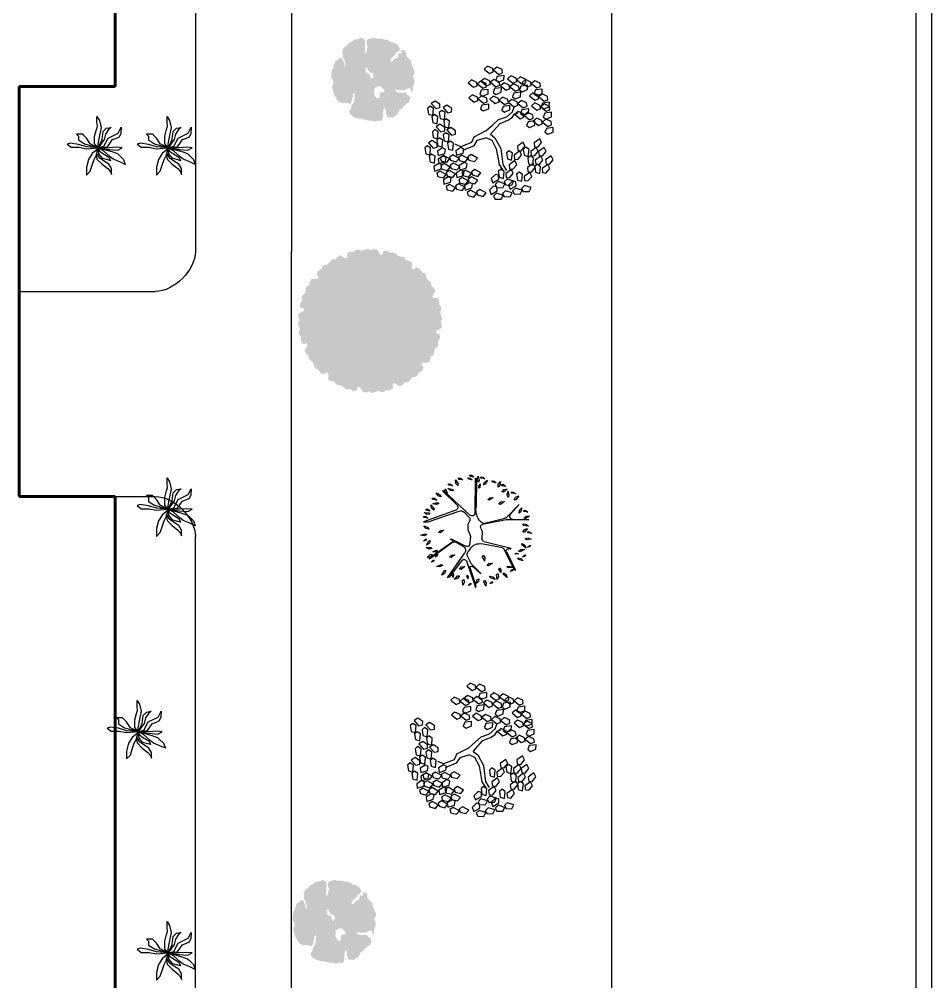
# Model space of a CAD drawing. Header units: millimetres. Extents: x -273369 to 399464, y -35443 to 194245.
# Drawn here: x -156769 to -145369, y 20097 to 32116 of the extents above; entities that cross this region are included whole.
import ezdxf

# ---------------------------------------------------------------- set-up
doc = ezdxf.new("R2010")
doc.units = ezdxf.units.MM
doc.linetypes.add('ACAD_ISO02W100', pattern=[15, 12, -3])
doc.layers.add('TREES', color=3, linetype='Continuous')

# ---------------------------------------------------------------- blocks, each defined once
blk = doc.blocks.new('R_TREE13')
at = {"layer": 'TREES', "color": 3}
for p, q in [((-577, 1185), (-609, 1159)), ((-575, 1160), (-577, 1185)), ((-331, 1155), (-407, 1192)), ((-407, 1192), (-341, 1098)), ((-390, 1229), (-343, 1279)), ((-377, 1278), (-390, 1229)), ((-345, 1304), (-377, 1278)), ((-343, 1279), (-345, 1304)), ((-197, 1314), (-209, 1201)), ((-209, 1201), (-182, 1170)), ((-164, 1237), (-197, 1314)), ((-182, 1170), (-164, 1237)), ((-18, 1279), (-61, 1330)), ((-61, 1330), (-45, 1241)), ((-45, 1241), (-16, 1223)), ((66, 1231), (-22, 1158)), ((-16, 1223), (-18, 1279)), ((36, 1153), (66, 1231)), ((171, 1185), (117, 1250)), ((117, 1250), (138, 1137)), ((174, 1116), (171, 1185)), ((282, 874), (269, 1263)), ((269, 1263), (269, 710)), ((359, 1276), (301, 1178)), ((301, 1178), (314, 1138)), ((314, 1138), (357, 1192)), ((357, 1192), (359, 1276)), ((497, 1186), (454, 1238)), ((454, 1238), (471, 1148)), ((499, 1130), (497, 1186)), ((-939, 940), (-948, 923)), ((-493, 719), (-939, 940)), ((-659, 1066), (-719, 1123)), ((-719, 1123), (-685, 1015)), ((-685, 1015), (-647, 998)), ((-647, 998), (-659, 1066)), ((-622, 1111), (-575, 1160)), ((-609, 1159), (-622, 1111)), ((-549, 1013), (-558, 945)), ((-558, 945), (-542, 926)), ((-531, 966), (-549, 1013)), ((-542, 926), (-531, 966)), ((-445, 1154), (-496, 1052)), ((-496, 1052), (-481, 1013)), ((-481, 1013), (-441, 1070)), ((-441, 1070), (-445, 1154)), ((-341, 1098), (-300, 1093)), ((-300, 1093), (-331, 1155)), ((-22, 1158), (-23, 1117)), ((-23, 1117), (36, 1153)), ((138, 1137), (174, 1116)), ((327, 719), (646, 1029)), ((646, 1029), (405, 821)), ((455, 1062), (436, 1025)), ((436, 1025), (505, 1034)), ((565, 1093), (455, 1062)), ((471, 1148), (499, 1130)), ((505, 1034), (565, 1093)), ((758, 949), (753, 908)), ((753, 908), (815, 940)), ((850, 1016), (758, 949)), ((815, 940), (850, 1016)), ((940, 887), (898, 939)), ((898, 939), (914, 849)), ((-1040, 708), (-1119, 736)), ((-1119, 736), (-1044, 651)), ((-1002, 651), (-1040, 708)), ((-973, 812), (-925, 861)), ((-960, 860), (-973, 812)), ((-927, 886), (-960, 860)), ((-948, 923), (-425, 655)), ((-925, 861), (-927, 886)), ((-881, 876), (-886, 762)), ((-886, 762), (-857, 733)), ((-844, 801), (-881, 876)), ((-857, 733), (-844, 801)), ((-415, 833), (-435, 808)), ((-435, 808), (-428, 769)), ((-249, 180), (-415, 833)), ((269, 710), (159, 141)), ((851, 781), (819, 755)), ((819, 755), (886, 735)), ((964, 764), (851, 781)), ((886, 735), (964, 764)), ((914, 849), (943, 832)), ((943, 832), (940, 887)), ((1012, 739), (943, 648)), ((1000, 656), (1012, 739)), ((1121, 650), (1078, 702)), ((1078, 702), (1095, 612)), ((-1091, 529), (-1169, 498)), ((-1169, 498), (-1055, 484)), ((-1024, 511), (-1091, 529)), ((-1055, 484), (-1024, 511)), ((-1044, 651), (-1002, 651)), ((-998, 587), (-920, 539)), ((-931, 584), (-998, 587)), ((-888, 549), (-931, 584)), ((-920, 539), (-888, 549)), ((-401, 623), (-307, 119)), ((184, 161), (306, 655)), ((715, 670), (646, 579)), ((646, 579), (654, 538)), ((654, 538), (703, 587)), ((703, 587), (715, 670)), ((943, 648), (951, 607)), ((951, 607), (1000, 656)), ((1082, 555), (1061, 519)), ((1061, 519), (1130, 523)), ((1194, 577), (1082, 555)), ((1095, 612), (1123, 595)), ((1123, 595), (1121, 650)), ((1130, 523), (1194, 577)), ((1208, 423), (1166, 475)), ((1166, 475), (1182, 385)), ((-1266, 317), (-1219, 367)), ((-1254, 366), (-1266, 317)), ((-1221, 391), (-1254, 366)), ((-1219, 367), (-1221, 391)), ((-1101, 391), (-1166, 444)), ((-1166, 444), (-1125, 338)), ((-1125, 338), (-1086, 323)), ((-1086, 323), (-1101, 391)), ((-770, 380), (-839, 289)), ((-839, 289), (-831, 248)), ((-831, 248), (-782, 297)), ((-782, 297), (-770, 380)), ((812, 401), (743, 310)), ((743, 310), (751, 269)), ((751, 269), (800, 318)), ((800, 318), (812, 401)), ((1229, 259), (1129, 204)), ((1182, 385), (1211, 368)), ((1184, 188), (1229, 259)), ((1211, 368), (1208, 423)), ((-1244, 227), (-1327, 220)), ((-1327, 220), (-1223, 173)), ((-1217, 43), (-1275, -18)), ((-1275, -18), (-1166, 15)), ((-1185, 189), (-1244, 227)), ((-1223, 173), (-1185, 189)), ((-1149, 53), (-1217, 43)), ((-1166, 15), (-1149, 53)), ((-861, -84), (-1032, 100)), ((-1032, 100), (-1019, 100)), ((-1019, 100), (-797, -126)), ((-639, 199), (-723, 193)), ((-723, 193), (-619, 146)), ((-581, 162), (-639, 199)), ((-619, 146), (-581, 162)), ((-5, 131), (-181, 127)), ((61, 100), (-5, 131)), ((96, 99), (130, 98)), ((1052, 80), (1032, 53)), ((1032, 53), (1087, 50)), ((1143, 87), (1052, 80)), ((1087, 50), (1143, 87)), ((1129, 204), (1120, 164)), ((1120, 164), (1184, 188)), ((1218, 62), (1184, 38)), ((1184, 38), (1249, 13)), ((1329, 37), (1218, 62)), ((1249, 13), (1329, 37)), ((1301, 150), (1259, 202)), ((1259, 202), (1275, 112)), ((1275, 112), (1303, 95)), ((1303, 95), (1301, 150)), ((-1359, -26), (-1337, -13)), ((-737, -234), (-1359, -26)), ((-1337, -13), (-855, -161)), ((-1308, -204), (-1260, -154)), ((-1295, -155), (-1308, -204)), ((-1262, -129), (-1295, -155)), ((-1260, -154), (-1262, -129)), ((-1099, -205), (-1149, -208)), ((-1149, -208), (-1088, -238)), ((-1065, -228), (-1099, -205)), ((-1088, -238), (-1065, -228)), ((-855, -161), (-849, -121)), ((-797, -126), (-603, -217)), ((-414, -147), (-494, -205)), ((-342, -168), (-337, -165)), ((-337, -165), (-133, -139)), ((-133, -139), (30, -206)), ((30, -206), (168, -206)), ((168, -206), (252, -166)), ((330, -180), (456, -303)), ((979, -799), (385, -163)), ((436, -38), (1280, -25)), ((1275, -4), (576, -8)), ((1281, -159), (1238, -107)), ((1238, -107), (1254, -197)), ((1254, -197), (1283, -215)), ((1280, -25), (1275, -4)), ((1283, -215), (1281, -159)), ((1348, -118), (1305, -66)), ((1305, -66), (1321, -156)), ((1321, -156), (1350, -173)), ((1350, -173), (1348, -118)), ((-1234, -296), (-1307, -336)), ((-1307, -336), (-1193, -337)), ((-1165, -307), (-1234, -296)), ((-1193, -337), (-1165, -307)), ((-1134, -454), (-1163, -532)), ((-1163, -532), (-1077, -458)), ((-1076, -416), (-1134, -454)), ((-1124, -699), (-526, -285)), ((-717, -365), (-1108, -662)), ((-1077, -458), (-1076, -416)), ((-853, -283), (-922, -374)), ((-922, -374), (-914, -415)), ((-914, -415), (-865, -366)), ((-865, -366), (-853, -283)), ((-367, -324), (-269, -501)), ((-183, -615), (-366, -258)), ((225, -1166), (483, -418)), ((1141, -443), (1101, -452)), ((1101, -452), (1150, -500)), ((1233, -511), (1141, -443)), ((1276, -386), (1233, -334)), ((1233, -334), (1249, -424)), ((1249, -424), (1278, -441)), ((1278, -441), (1276, -386)), ((-1108, -662), (-1124, -699)), ((-1038, -554), (-1121, -567)), ((-1121, -567), (-1015, -607)), ((-978, -588), (-1038, -554)), ((-1015, -607), (-978, -588)), ((-273, -578), (-678, -1139)), ((-647, -1139), (-250, -575)), ((-570, -525), (-639, -615)), ((-639, -615), (-631, -656)), ((-631, -656), (-582, -608)), ((-582, -608), (-570, -525)), ((-228, -577), (-198, -630)), ((-198, -630), (-183, -615)), ((506, -499), (221, -1281)), ((628, -471), (968, -824)), ((975, -562), (977, -631)), ((1010, -584), (975, -562)), ((977, -631), (1029, -697)), ((1029, -697), (1010, -584)), ((1094, -576), (1110, -666)), ((1136, -628), (1094, -576)), ((1110, -666), (1138, -683)), ((1138, -683), (1136, -628)), ((1150, -500), (1233, -511)), ((-1012, -770), (-1063, -836)), ((-1063, -836), (-958, -791)), ((-945, -751), (-1012, -770)), ((-958, -791), (-945, -751)), ((-819, -815), (-857, -873)), ((-857, -873), (-851, -957)), ((-851, -957), (-803, -853)), ((-803, -853), (-819, -815)), ((24, -787), (-45, -878)), ((-45, -878), (-37, -919)), ((-37, -919), (12, -870)), ((12, -870), (24, -787)), ((666, -914), (639, -978)), ((689, -949), (666, -914)), ((826, -865), (851, -929)), ((866, -873), (826, -865)), ((922, -973), (866, -873)), ((912, -713), (876, -733)), ((876, -733), (937, -764)), ((1020, -750), (912, -713)), ((937, -764), (1020, -750)), ((968, -824), (979, -799)), ((-746, -1095), (-698, -1045)), ((-733, -1046), (-746, -1095)), ((-700, -1021), (-733, -1046)), ((-698, -1045), (-700, -1021)), ((-678, -1139), (-647, -1139)), ((-636, -1194), (-559, -1109)), ((-616, -1112), (-636, -1194)), ((-594, -951), (-625, -991)), ((-625, -991), (-562, -965)), ((-563, -1068), (-616, -1112)), ((-554, -941), (-594, -951)), ((-559, -1109), (-563, -1068)), ((-562, -965), (-554, -941)), ((-473, -944), (-504, -990)), ((-504, -990), (-500, -1057)), ((-500, -1057), (-461, -975)), ((-461, -975), (-473, -944)), ((-422, -1075), (-433, -1144)), ((-433, -1144), (-394, -1218)), ((-391, -1104), (-422, -1075)), ((-394, -1218), (-391, -1104)), ((-294, -1140), (-340, -1210)), ((-340, -1210), (-239, -1157)), ((-229, -1117), (-294, -1140)), ((-239, -1157), (-229, -1117)), ((47, -1151), (64, -1218)), ((86, -1165), (47, -1151)), ((406, -1130), (403, -1199)), ((440, -1155), (406, -1130)), ((451, -1268), (440, -1155)), ((528, -1169), (485, -1117)), ((485, -1117), (502, -1207)), ((547, -1026), (506, -1030)), ((506, -1030), (549, -1084)), ((631, -1104), (547, -1026)), ((549, -1084), (631, -1104)), ((639, -978), (660, -1059)), ((660, -1059), (689, -949)), ((791, -1015), (748, -963)), ((748, -963), (765, -1053)), ((765, -1053), (793, -1070)), ((793, -1070), (791, -1015)), ((851, -929), (922, -973)), ((-240, -1281), (-193, -1231)), ((-228, -1232), (-240, -1281)), ((-195, -1206), (-228, -1232)), ((-193, -1231), (-195, -1206)), ((-85, -1202), (-116, -1264)), ((-116, -1264), (-100, -1346)), ((-100, -1346), (-64, -1238)), ((-64, -1238), (-85, -1202)), ((64, -1218), (130, -1270)), ((130, -1270), (86, -1165)), ((221, -1281), (225, -1166)), ((353, -1226), (310, -1174)), ((310, -1174), (326, -1264)), ((326, -1264), (355, -1281)), ((355, -1281), (353, -1226)), ((403, -1199), (451, -1268)), ((502, -1207), (530, -1225)), ((530, -1225), (528, -1169))]:
    blk.add_line(p, q, dxfattribs=at)
for centre, radius, start, end in [((-473, 760), 45.5, 243.64, 10.6014), ((356, 877), 74.2, 181.8634, 310.8225), ((379, 666), 74.2, 134.2448, 188.0202), ((-446, 614), 45.5, 10.6014, 62.8786), ((-569, 70), 267, 305.6088, 10.6014), ((-182, 197), 69.3, 194.2079, 271.0805), ((80, 142), 45.5, 245.2333, 290.9483), ((113, 140), 45.5, 290.9483, 1.3032), ((501, 356), 372, 211.6861, 281.6811), ((-894, -115), 45.5, 351.8668, 43.0362), ((-559, -115), 111, 246.551, 305.6088), ((-304, -226), 69.3, 123.3556, 207.1442), ((281, -229), 69.3, 45.654, 114.8963), ((439, -112), 74.2, 91.721, 223.4992), ((-761, -305), 74.2, 305.6088, 71.5971), ((-464, -377), 111, 28.8202, 123.7178), ((378, -382), 111, 341.1475, 45.654), ((576, -524), 74.2, 45.654, 159.9847), ((-334, -537), 74.2, 322.3062, 28.8202), ((-239, -584), 13.6, 28.8202, 142.9276)]:
    blk.add_arc(centre, radius, start, end, dxfattribs=at)
blk = doc.blocks.new('R_TREE9')
at = {"layer": 'TREES', "color": 3}
for p, q in [((-699, 992), (-617, 1059)), ((-617, 1059), (-545, 1024)), ((-540, 1054), (-459, 1120)), ((-532, 993), (-540, 1054)), ((-386, 1085), (-460, 983)), ((-459, 1120), (-386, 1085)), ((3, 1024), (43, 1121)), ((43, 1121), (124, 1124)), ((124, 1124), (108, 1000)), ((143, 1027), (171, 1094)), ((171, 1094), (232, 1087)), ((232, 1087), (275, 991)), ((278, 993), (318, 1090)), ((318, 1090), (399, 1093)), ((399, 1093), (382, 969)), ((418, 996), (445, 1063)), ((445, 1063), (506, 1056)), ((459, 955), (499, 1052)), ((499, 1052), (580, 1055)), ((506, 1056), (550, 960)), ((580, 1055), (563, 931)), ((-707, 879), (-583, 895)), ((-683, 802), (-707, 879)), ((-690, 932), (-699, 992)), ((-618, 922), (-690, 932)), ((-545, 1024), (-618, 922)), ((-583, 895), (-540, 835)), ((-547, 867), (-465, 934)), ((-460, 983), (-532, 993)), ((-393, 899), (-466, 797)), ((-465, 934), (-393, 899)), ((-388, 928), (-307, 995)), ((-380, 868), (-388, 928)), ((-235, 960), (-308, 858)), ((-307, 995), (-235, 960)), ((-231, 847), (-149, 914)), ((-77, 878), (-150, 777)), ((-149, 914), (-77, 878)), ((39, 974), (3, 1024)), ((108, 1000), (39, 974)), ((222, 930), (143, 1027)), ((161, 858), (189, 926)), ((189, 926), (250, 918)), ((275, 991), (222, 930)), ((250, 918), (294, 822)), ((314, 943), (278, 993)), ((382, 969), (314, 943)), ((497, 899), (418, 996)), ((436, 827), (464, 895)), ((495, 906), (459, 955)), ((464, 895), (525, 887)), ((563, 931), (495, 906)), ((550, 960), (497, 899)), ((525, 887), (568, 791)), ((599, 958), (626, 1026)), ((678, 861), (599, 958)), ((626, 1026), (687, 1018)), ((731, 922), (678, 861)), ((687, 1018), (731, 922)), ((698, 824), (739, 921)), ((739, 921), (819, 924)), ((819, 924), (803, 800)), ((838, 827), (866, 894)), ((866, 894), (927, 887)), ((927, 887), (970, 791)), ((-1032, 688), (-960, 724)), ((-960, 724), (-923, 604)), ((-839, 667), (-757, 734)), ((-685, 698), (-758, 597)), ((-757, 734), (-685, 698)), ((-579, 788), (-683, 802)), ((-681, 728), (-599, 795)), ((-672, 667), (-681, 728)), ((-527, 760), (-600, 658)), ((-599, 795), (-527, 760)), ((-540, 835), (-579, 788)), ((-555, 754), (-431, 769)), ((-532, 676), (-555, 754)), ((-538, 807), (-547, 867)), ((-466, 797), (-538, 807)), ((-431, 769), (-388, 710)), ((-388, 710), (-427, 662)), ((-389, 786), (-307, 853)), ((-381, 725), (-389, 786)), ((-308, 716), (-381, 725)), ((-308, 858), (-380, 868)), ((-235, 817), (-308, 716)), ((-307, 853), (-235, 817)), ((-223, 786), (-231, 847)), ((-150, 777), (-223, 786)), ((126, 692), (166, 790)), ((241, 761), (161, 858)), ((166, 790), (247, 793)), ((247, 793), (230, 669)), ((294, 822), (241, 761)), ((266, 695), (294, 763)), ((294, 763), (354, 755)), ((354, 755), (398, 659)), ((516, 730), (436, 827)), ((568, 791), (516, 730)), ((617, 789), (645, 857)), ((697, 693), (617, 789)), ((645, 857), (706, 849)), ((749, 754), (697, 693)), ((734, 774), (698, 824)), ((706, 849), (749, 754)), ((803, 800), (734, 774)), ((918, 730), (838, 827)), ((857, 658), (885, 726)), ((885, 726), (945, 718)), ((970, 791), (918, 730)), ((945, 718), (989, 622)), ((-1079, 525), (-1007, 561)), ((-1075, 419), (-1079, 525)), ((-1028, 582), (-1032, 688)), ((-975, 552), (-1028, 582)), ((-1007, 561), (-970, 441)), ((-923, 604), (-975, 552)), ((-847, 553), (-723, 569)), ((-824, 476), (-847, 553)), ((-830, 606), (-839, 667)), ((-758, 597), (-830, 606)), ((-723, 569), (-681, 510)), ((-600, 658), (-672, 667)), ((-427, 662), (-532, 676)), ((-453, 485), (-372, 552)), ((-397, 672), (-273, 688)), ((-374, 595), (-397, 672)), ((-269, 581), (-374, 595)), ((-372, 552), (-299, 517)), ((-295, 547), (-214, 613)), ((-287, 486), (-295, 547)), ((-273, 688), (-231, 629)), ((-231, 629), (-269, 581)), ((-214, 613), (-141, 578)), ((-141, 578), (-214, 476)), ((162, 643), (126, 692)), ((230, 669), (162, 643)), ((345, 598), (266, 695)), ((284, 527), (312, 594)), ((364, 430), (284, 527)), ((312, 594), (373, 587)), ((342, 580), (382, 677)), ((378, 530), (342, 580)), ((398, 659), (345, 598)), ((373, 587), (416, 491)), ((446, 556), (378, 530)), ((382, 677), (463, 680)), ((463, 680), (446, 556)), ((482, 582), (510, 650)), ((561, 486), (482, 582)), ((510, 650), (570, 643)), ((614, 547), (561, 486)), ((570, 643), (614, 547)), ((640, 436), (680, 533)), ((680, 533), (761, 536)), ((761, 536), (744, 412)), ((768, 561), (809, 658)), ((804, 511), (768, 561)), ((873, 537), (804, 511)), ((809, 658), (889, 661)), ((936, 561), (857, 658)), ((889, 661), (873, 537)), ((908, 564), (936, 631)), ((988, 467), (908, 564)), ((936, 631), (997, 624)), ((989, 622), (936, 561)), ((1040, 528), (988, 467)), ((997, 624), (1040, 528)), ((-1125, 343), (-1053, 380)), ((-1021, 389), (-1075, 419)), ((-1053, 380), (-1016, 260)), ((-970, 441), (-1021, 389)), ((-989, 344), (-927, 453)), ((-927, 453), (-854, 450)), ((-915, 375), (-843, 411)), ((-911, 269), (-915, 375)), ((-839, 391), (-914, 316)), ((-854, 450), (-839, 391)), ((-843, 411), (-806, 291)), ((-719, 462), (-824, 476)), ((-786, 335), (-705, 402)), ((-681, 510), (-719, 462)), ((-705, 402), (-632, 367)), ((-632, 367), (-705, 265)), ((-628, 396), (-547, 463)), ((-620, 336), (-628, 396)), ((-547, 463), (-474, 428)), ((-474, 428), (-547, 326)), ((-462, 372), (-338, 388)), ((-438, 295), (-462, 372)), ((-445, 425), (-453, 485)), ((-372, 415), (-445, 425)), ((-299, 517), (-372, 415)), ((-338, 388), (-295, 328)), ((-214, 476), (-287, 486)), ((256, 302), (308, 383)), ((308, 383), (367, 421)), ((320, 283), (408, 389)), ((416, 491), (364, 430)), ((367, 421), (390, 489)), ((408, 389), (507, 421)), ((500, 414), (528, 482)), ((580, 317), (500, 414)), ((528, 482), (589, 474)), ((632, 378), (580, 317)), ((589, 474), (632, 378)), ((676, 386), (640, 436)), ((744, 412), (676, 386)), ((780, 439), (808, 506)), ((859, 342), (780, 439)), ((808, 506), (868, 499)), ((912, 403), (859, 342)), ((868, 499), (912, 403)), ((927, 395), (955, 463)), ((1006, 298), (927, 395)), ((955, 463), (1015, 455)), ((1059, 359), (1006, 298)), ((1015, 455), (1059, 359)), ((-1172, 180), (-1100, 217)), ((-1168, 75), (-1172, 180)), ((-1121, 238), (-1125, 343)), ((-1068, 208), (-1121, 238)), ((-1100, 217), (-1063, 97)), ((-1016, 260), (-1068, 208)), ((-914, 316), (-989, 344)), ((-962, 212), (-890, 248)), ((-958, 106), (-962, 212)), ((-858, 239), (-911, 269)), ((-890, 248), (-853, 128)), ((-806, 291), (-858, 239)), ((-795, 222), (-671, 238)), ((-771, 145), (-795, 222)), ((-778, 275), (-786, 335)), ((-705, 265), (-778, 275)), ((-671, 238), (-628, 178)), ((-628, 178), (-667, 131)), ((-545, 145), (-656, 220)), ((-545, 214), (-650, 277)), ((-547, 326), (-620, 336)), ((-253, 177), (-545, 214)), ((-334, 281), (-438, 295)), ((-295, 328), (-334, 281)), ((-60, 70), (-253, 177)), ((197, 164), (256, 302)), ((267, 133), (320, 283)), ((400, 242), (441, 339)), ((436, 192), (400, 242)), ((505, 218), (436, 192)), ((441, 339), (521, 342)), ((521, 342), (505, 218)), ((540, 244), (568, 312)), ((620, 148), (540, 244)), ((568, 312), (629, 305)), ((672, 209), (620, 148)), ((629, 305), (672, 209)), ((722, 85), (762, 183)), ((762, 183), (843, 186)), ((798, 270), (826, 338)), ((878, 173), (798, 270)), ((826, 338), (887, 330)), ((843, 186), (826, 61)), ((930, 234), (878, 173)), ((887, 330), (930, 234)), ((944, 135), (984, 233)), ((984, 233), (1065, 236)), ((1065, 236), (1048, 111)), ((1083, 138), (1111, 206)), ((1111, 206), (1172, 198)), ((1172, 198), (1216, 102)), ((-1115, 45), (-1168, 75)), ((-1063, 97), (-1115, 45)), ((-1083, 0), (-1020, 108)), ((-1020, 108), (-947, 106)), ((-933, 47), (-1007, -28)), ((-905, 76), (-958, 106)), ((-947, 106), (-933, 47)), ((-853, 128), (-905, 76)), ((-873, 31), (-810, 140)), ((-797, 3), (-873, 31)), ((-810, 140), (-737, 137)), ((-723, 78), (-797, 3)), ((-667, 131), (-771, 145)), ((-737, 137), (-723, 78)), ((-258, 95), (-545, 145)), ((-101, 14), (-258, 95)), ((-60, -80), (-101, 14)), ((4, -11), (-60, 70)), ((4, -11), (197, 164)), ((63, -93), (174, 33)), ((174, 33), (267, 133)), ((559, 76), (587, 144)), ((638, -21), (559, 76)), ((587, 144), (647, 136)), ((691, 40), (638, -21)), ((647, 136), (691, 40)), ((757, 36), (722, 85)), ((826, 61), (757, 36)), ((861, 88), (889, 156)), ((941, -9), (861, 88)), ((889, 156), (950, 148)), ((994, 52), (941, -9)), ((979, 86), (944, 135)), ((950, 148), (994, 52)), ((1048, 111), (979, 86)), ((1163, 41), (1083, 138)), ((1102, -31), (1130, 37)), ((1130, 37), (1191, 30)), ((1216, 102), (1163, 41)), ((1191, 30), (1234, -66)), ((-1119, -142), (-1057, -91)), ((-1093, -244), (-1119, -142)), ((-1007, -28), (-1083, 0)), ((-1057, -91), (-996, -201)), ((-60, -80), (-112, -255)), ((63, -93), (-48, -312)), ((424, -140), (464, -43)), ((460, -190), (424, -140)), ((528, -164), (460, -190)), ((464, -43), (545, -40)), ((545, -40), (528, -164)), ((564, -137), (591, -70)), ((643, -234), (564, -137)), ((591, -70), (652, -77)), ((696, -173), (643, -234)), ((652, -77), (696, -173)), ((692, -153), (733, -55)), ((728, -202), (692, -153)), ((733, -55), (813, -52)), ((813, -52), (797, -176)), ((832, -150), (860, -82)), ((912, -247), (832, -150)), ((860, -82), (921, -90)), ((880, -81), (908, -13)), ((959, -177), (880, -81)), ((908, -13), (969, -20)), ((921, -90), (964, -186)), ((1012, -116), (959, -177)), ((969, -20), (1012, -116)), ((1181, -127), (1102, -31)), ((1234, -66), (1181, -127)), ((-1131, -311), (-1068, -261)), ((-1105, -413), (-1131, -311)), ((-1035, -262), (-1093, -244)), ((-1068, -261), (-1007, -370)), ((-996, -201), (-1035, -262)), ((-967, -350), (-895, -336)), ((-895, -336), (-869, -392)), ((-892, -292), (-829, -241)), ((-866, -394), (-892, -292)), ((-829, -241), (-768, -351)), ((-757, -236), (-695, -185)), ((-731, -338), (-757, -236)), ((-673, -356), (-731, -338)), ((-695, -185), (-633, -294)), ((-633, -294), (-673, -356)), ((-489, -299), (-426, -248)), ((-463, -401), (-489, -299)), ((-426, -248), (-365, -357)), ((-212, -318), (-293, -518)), ((-112, -255), (-212, -318)), ((-48, -312), (-147, -355)), ((582, -306), (610, -238)), ((662, -403), (582, -306)), ((610, -238), (671, -246)), ((714, -342), (662, -403)), ((671, -246), (714, -342)), ((797, -176), (728, -202)), ((851, -318), (879, -251)), ((930, -415), (851, -318)), ((879, -251), (939, -258)), ((964, -186), (912, -247)), ((939, -258), (983, -354)), ((-1046, -431), (-1105, -413)), ((-1007, -370), (-1046, -431)), ((-1014, -524), (-952, -473)), ((-1005, -469), (-967, -350)), ((-926, -480), (-1005, -469)), ((-952, -473), (-890, -582)), ((-869, -392), (-926, -480)), ((-903, -461), (-840, -411)), ((-877, -563), (-903, -461)), ((-807, -412), (-866, -394)), ((-840, -411), (-779, -520)), ((-779, -520), (-819, -582)), ((-768, -351), (-807, -412)), ((-778, -619), (-740, -500)), ((-769, -405), (-706, -354)), ((-743, -507), (-769, -405)), ((-684, -525), (-743, -507)), ((-740, -500), (-668, -487)), ((-706, -354), (-645, -464)), ((-645, -464), (-684, -525)), ((-668, -487), (-641, -542)), ((-643, -563), (-605, -444)), ((-605, -444), (-533, -430)), ((-507, -485), (-564, -574)), ((-533, -430), (-507, -485)), ((-500, -468), (-437, -417)), ((-474, -570), (-500, -468)), ((-404, -419), (-463, -401)), ((-437, -417), (-376, -526)), ((-365, -357), (-404, -419)), ((-375, -626), (-337, -506)), ((-337, -506), (-265, -493)), ((-265, -493), (-238, -548)), ((-147, -355), (-223, -549)), ((983, -354), (930, -415)), ((-1026, -693), (-963, -642)), ((-1000, -795), (-1026, -693)), ((-988, -626), (-1014, -524)), ((-930, -644), (-988, -626)), ((-963, -642), (-902, -752)), ((-890, -582), (-930, -644)), ((-819, -582), (-877, -563)), ((-698, -630), (-778, -619)), ((-775, -693), (-712, -642)), ((-749, -795), (-775, -693)), ((-712, -642), (-651, -751)), ((-641, -542), (-698, -630)), ((-564, -574), (-643, -563)), ((-641, -618), (-578, -567)), ((-614, -720), (-641, -618)), ((-578, -567), (-517, -676)), ((-517, -676), (-556, -738)), ((-494, -630), (-432, -579)), ((-468, -732), (-494, -630)), ((-416, -588), (-474, -570)), ((-432, -579), (-371, -689)), ((-376, -526), (-416, -588)), ((-371, -689), (-410, -750)), ((-295, -637), (-375, -626)), ((-238, -548), (-295, -637)), ((-285, -692), (-161, -680)), ((-264, -770), (-285, -692)), ((-223, -549), (-177, -650)), ((-161, -680), (-120, -741)), ((-13, -715), (4, -644)), ((4, -644), (65, -642)), ((65, -642), (124, -729)), ((-941, -813), (-1000, -795)), ((-902, -752), (-941, -813)), ((-900, -851), (-862, -732)), ((-821, -862), (-900, -851)), ((-862, -732), (-790, -718)), ((-764, -773), (-821, -862)), ((-790, -718), (-764, -773)), ((-786, -862), (-724, -811)), ((-760, -964), (-786, -862)), ((-690, -813), (-749, -795)), ((-724, -811), (-662, -920)), ((-651, -751), (-690, -813)), ((-652, -787), (-589, -736)), ((-626, -889), (-652, -787)), ((-556, -738), (-614, -720)), ((-589, -736), (-528, -845)), ((-528, -845), (-567, -907)), ((-527, -945), (-488, -825)), ((-506, -799), (-443, -749)), ((-480, -901), (-506, -799)), ((-488, -825), (-417, -812)), ((-410, -750), (-468, -732)), ((-390, -867), (-447, -956)), ((-443, -749), (-382, -858)), ((-382, -858), (-421, -920)), ((-417, -812), (-390, -867)), ((-380, -957), (-342, -838)), ((-342, -838), (-270, -825)), ((-270, -825), (-244, -880)), ((-160, -787), (-264, -770)), ((-120, -741), (-160, -787)), ((-135, -771), (-10, -759)), ((-114, -849), (-135, -771)), ((-10, -866), (-114, -849)), ((81, -798), (-13, -715)), ((-10, -759), (30, -820)), ((30, -820), (-10, -866)), ((46, -909), (63, -838)), ((63, -838), (124, -836)), ((124, -729), (81, -798)), ((118, -761), (242, -749)), ((139, -839), (118, -761)), ((124, -836), (182, -923)), ((243, -856), (139, -839)), ((242, -749), (283, -810)), ((283, -810), (243, -856)), ((268, -840), (393, -828)), ((289, -918), (268, -840)), ((390, -784), (407, -712)), ((484, -867), (390, -784)), ((393, -828), (433, -889)), ((407, -712), (468, -710)), ((468, -710), (527, -798)), ((527, -798), (484, -867)), ((-702, -982), (-760, -964)), ((-662, -920), (-702, -982)), ((-661, -1020), (-623, -901)), ((-581, -1031), (-661, -1020)), ((-567, -907), (-626, -889)), ((-623, -901), (-551, -887)), ((-524, -942), (-581, -1031)), ((-551, -887), (-524, -942)), ((-447, -956), (-527, -945)), ((-519, -1024), (-394, -1012)), ((-498, -1102), (-519, -1024)), ((-421, -920), (-480, -901)), ((-394, -1012), (-354, -1073)), ((-301, -968), (-380, -957)), ((-244, -880), (-301, -968)), ((-246, -1047), (-229, -975)), ((-229, -975), (-168, -973)), ((-227, -886), (-102, -874)), ((-206, -964), (-227, -886)), ((-102, -981), (-206, -964)), ((-168, -973), (-110, -1061)), ((-102, -874), (-62, -935)), ((-62, -935), (-102, -981)), ((-77, -965), (48, -953)), ((-56, -1043), (-77, -965)), ((139, -992), (46, -909)), ((48, -953), (89, -1014)), ((89, -1014), (48, -1060)), ((182, -923), (139, -992)), ((194, -974), (318, -962)), ((215, -1052), (194, -974)), ((393, -935), (289, -918)), ((318, -962), (359, -1023)), ((359, -1023), (319, -1069)), ((344, -1053), (469, -1041)), ((433, -889), (393, -935)), ((466, -996), (483, -925)), ((560, -1079), (466, -996)), ((469, -1041), (509, -1102)), ((483, -925), (544, -923)), ((544, -923), (603, -1011)), ((603, -1011), (560, -1079)), ((-394, -1119), (-498, -1102)), ((-354, -1073), (-394, -1119)), ((-369, -1103), (-244, -1091)), ((-348, -1181), (-369, -1103)), ((-244, -1198), (-348, -1181)), ((-153, -1130), (-246, -1047)), ((-244, -1091), (-204, -1152)), ((-204, -1152), (-244, -1198)), ((-110, -1061), (-153, -1130)), ((48, -1060), (-56, -1043)), ((319, -1069), (215, -1052)), ((365, -1130), (344, -1053)), ((469, -1148), (365, -1130)), ((509, -1102), (469, -1148))]:
    blk.add_line(p, q, dxfattribs=at)
blk = doc.blocks.new('R_TREE8')
at = {"layer": 'TREES', "color": 3}
for p, q in [((-4, 1005), (-86, 880)), ((-4, 818), (-4, 1005)), ((-694, 461), (-793, 655)), ((-793, 655), (-781, 455)), ((-308, 624), (-466, 649)), ((-466, 649), (-378, 580)), ((-86, 880), (-139, 649)), ((-139, 649), (-74, 336)), ((-22, 686), (-4, 818)), ((13, 580), (-22, 686)), ((-781, 455), (-723, 336)), ((-723, 336), (-606, 279)), ((-372, 304), (-694, 461)), ((-378, 580), (-279, 436)), ((-209, 517), (-308, 624)), ((-279, 436), (-238, 254)), ((-168, 254), (-209, 517)), ((-74, 336), (-28, 110)), ((72, 367), (13, 580)), ((72, 117), (72, 367)), ((341, 305), (468, 432)), ((468, 432), (659, 432)), ((659, 432), (595, 369)), ((595, 369), (595, 242)), ((-822, -15), (-647, 4)), ((-647, 4), (-407, -15)), ((-606, 279), (-483, 242)), ((-483, 242), (-413, 129)), ((-413, 129), (-326, 10)), ((-226, 35), (-372, 304)), ((-326, 10), (-40, -12)), ((-238, 254), (-40, -12)), ((-40, -12), (-226, 35)), ((-40, -12), (-168, 254)), ((-40, -12), (72, 117)), ((405, 115), (-40, -12)), ((-40, -12), (214, 115)), ((-28, 110), (-40, -12)), ((-40, -12), (340, 17)), ((214, 115), (341, 305)), ((340, 17), (597, 98)), ((580, 4), (352, -46)), ((595, 242), (405, 115)), ((837, 4), (580, 4)), ((597, 98), (872, 135)), ((971, 104), (837, 4)), ((872, 135), (971, 104)), ((-738, -266), (-865, -393)), ((-682, -90), (-822, -15)), ((-675, -203), (-738, -266)), ((-402, -65), (-682, -90)), ((-484, -139), (-675, -203)), ((-536, -384), (-437, -303)), ((-40, -12), (-484, -139)), ((-437, -303), (-220, -109)), ((-407, -15), (-40, -12)), ((-40, -12), (-402, -65)), ((-180, -190), (-390, -315)), ((-220, -109), (-40, -12)), ((-197, -365), (-133, -290)), ((-86, -121), (-180, -190)), ((-133, -290), (-69, -209)), ((-98, -353), (-4, -215)), ((-40, -12), (-86, -121)), ((-69, -209), (-40, -12)), ((352, -46), (-40, -12)), ((-40, -12), (25, -234)), ((-4, -215), (-22, -59)), ((-22, -59), (151, -203)), ((25, -234), (-4, -378)), ((87, -393), (24, -266)), ((151, -203), (278, -393)), ((-865, -393), (-927, -553)), ((-927, -553), (-875, -534)), ((-875, -534), (-752, -472)), ((-752, -472), (-536, -384)), ((-472, -691), (-390, -547)), ((-390, -315), (-442, -434)), ((-442, -434), (-361, -409)), ((-390, -547), (-215, -434)), ((-361, -409), (-197, -365)), ((-168, -547), (-361, -691)), ((-215, -434), (-98, -353)), ((-4, -378), (-168, -547)), ((151, -584), (87, -393)), ((214, -774), (151, -584)), ((278, -393), (341, -647)), ((-477, -878), (-472, -691)), ((-442, -791), (-477, -878)), ((-361, -691), (-442, -791)), ((341, -901), (214, -774)), ((341, -647), (341, -901))]:
    blk.add_line(p, q, dxfattribs=at)

msp = doc.modelspace()

# ---------------------------------------------------------------- hatches: boundary and pattern name
h = msp.add_hatch(color=256)
h.dxf.hatch_style = 1
h.set_gradient(color1=(63, 127, 79), color2=(0, 153, 0), rotation=147, tint=1)
h.paths.add_polyline_path([(-152187.207, 31861.816), (-152153.59, 31852.241), (-152139.014, 31839.762), (-152122.714, 31831.056), (-152089.302, 31821.539), (-152074.52, 31813.644), (-152058.22, 31809.001), (-152047.589, 31795.653), (-152031.288, 31786.947), (-152026.327, 31773.598), (-152015.696, 31756.187), (-152010.026, 31742.838), (-152020.657, 31725.427), (-152031.288, 31712.078), (-152062.006, 31695.673), (-152068.85, 31677.255), (-152080.19, 31663.906), (-152095.782, 31655.201), (-152101.452, 31641.852), (-152117.752, 31633.146), (-152122.714, 31619.797), (-152140.376, 31590.869), (-152117.752, 31584.975), (-152101.452, 31593.68), (-152095.782, 31607.029), (-152080.19, 31619.797), (-152063.889, 31629.084), (-152047.589, 31633.146), (-152036.958, 31646.495), (-152036.958, 31659.844), (-152026.538, 31691.841), (-152015.696, 31694.666), (-151999.395, 31690.604), (-151983.095, 31694.666), (-151993.726, 31708.015), (-151999.395, 31721.364), (-151983.095, 31730.07), (-151967.503, 31730.07), (-151951.202, 31721.364), (-151940.571, 31708.015), (-151934.901, 31694.666), (-151940.571, 31681.318), (-151934.901, 31663.906), (-151918.601, 31637.209), (-151897.339, 31619.797), (-151881.038, 31602.386), (-151870.407, 31589.037), (-151870.407, 31554.214), (-151865.446, 31540.866), (-151854.815, 31523.454), (-151849.146, 31510.106), (-151844.185, 31492.694), (-151832.845, 31479.345), (-151827.884, 31461.934), (-151827.884, 31448.585), (-151832.845, 31431.174), (-151844.185, 31417.825), (-151844.185, 31387.065), (-151832.845, 31352.242), (-151832.845, 31325.545), (-151838.515, 31308.133), (-151844.185, 31294.784), (-151844.185, 31277.373), (-151854.815, 31264.024), (-151854.815, 31215.853), (-151870.407, 31207.147), (-151876.077, 31220.496), (-151884.237, 31249.135), (-151907.97, 31255.319), (-151956.872, 31229.201), (-152036.958, 31229.201), (-152053.258, 31241.97), (-152068.85, 31241.97), (-152061.311, 31215.51), (-152029.351, 31198.441), (-151972.464, 31198.441), (-151956.163, 31202.504), (-151940.571, 31193.798), (-151929.94, 31180.449), (-151913.64, 31167.681), (-151897.339, 31158.975), (-151886.708, 31130.371), (-151886.708, 31114.866), (-151892.378, 31101.518), (-151897.339, 31084.106), (-151907.97, 31070.758), (-151924.271, 31066.695), (-151940.571, 31053.346), (-151951.202, 31039.997), (-151967.503, 31027.229), (-151988.765, 31000.532), (-152020.449, 30983.61), (-152033.326, 30953.294), (-152042.628, 30939.011), (-152047.589, 30925.662), (-152063.889, 30912.894), (-152080.19, 30908.251), (-152090.821, 30894.902), (-152106.413, 30886.197), (-152131.045, 30893.213), (-152154.606, 30886.197), (-152170.907, 30894.902), (-152176.577, 30908.251), (-152181.538, 30921.6), (-152187.208, 30934.949), (-152192.169, 30952.36), (-152192.169, 30983.12), (-152197.838, 30996.469), (-152203.508, 31013.88), (-152219.1, 30994.302), (-152219.1, 30969.771), (-152224.77, 30956.423), (-152224.77, 30894.902), (-152229.731, 30877.491), (-152235.401, 30864.142), (-152246.032, 30846.731), (-152262.332, 30846.731), (-152271.026, 30851.374), (-152294.225, 30851.374), (-152310.526, 30846.731), (-152326.826, 30838.025), (-152342.418, 30842.668), (-152358.719, 30851.374), (-152406.912, 30851.374), (-152423.213, 30855.436), (-152439.514, 30860.079), (-152455.106, 30860.079), (-152471.406, 30864.142), (-152487.707, 30868.785), (-152503.299, 30873.428), (-152519.6, 30873.428), (-152535.9, 30877.491), (-152569.312, 30887.008), (-152584.094, 30894.902), (-152600.394, 30899.545), (-152611.025, 30912.894), (-152627.326, 30921.6), (-152637.957, 30934.949), (-152647.315, 30967.793), (-152637.957, 30983.12), (-152627.326, 30996.469), (-152621.656, 31013.88), (-152621.656, 31027.229), (-152611.025, 31044.64), (-152605.355, 31057.989), (-152589.763, 31070.758), (-152589.763, 31084.106), (-152584.094, 31106.161), (-152584.094, 31119.51), (-152578.424, 31136.921), (-152578.424, 31185.092), (-152584.094, 31198.441), (-152600.394, 31177.973), (-152600.394, 31140.984), (-152611.025, 31123.572), (-152611.025, 31110.223), (-152615.986, 31092.812), (-152621.656, 31079.463), (-152627.326, 31062.052), (-152642.918, 31053.346), (-152653.549, 31066.695), (-152669.849, 31070.758), (-152691.111, 31070.758), (-152707.412, 31075.401), (-152723.712, 31070.758), (-152739.304, 31070.758), (-152755.605, 31079.463), (-152776.867, 31084.106), (-152788.206, 31097.455), (-152798.837, 31114.866), (-152809.468, 31128.215), (-152820.099, 31145.627), (-152825.769, 31158.975), (-152836.4, 31176.387), (-152841.361, 31189.736), (-152847.03, 31207.147), (-152851.992, 31229.201), (-152851.992, 31246.613), (-152857.661, 31259.962), (-152863.331, 31277.373), (-152863.331, 31290.722), (-152838.498, 31303.985), (-152847.03, 31330.188), (-152847.03, 31343.536), (-152851.992, 31365.01), (-152868.292, 31374.297), (-152868.292, 31453.228), (-152863.331, 31466.577), (-152863.331, 31483.988), (-152851.992, 31497.337), (-152847.03, 31514.749), (-152841.361, 31528.097), (-152836.4, 31545.509), (-152830.73, 31558.857), (-152825.769, 31576.269), (-152820.099, 31593.68), (-152803.798, 31602.386), (-152788.206, 31607.029), (-152776.867, 31624.44), (-152761.275, 31633.146), (-152744.974, 31629.084), (-152728.673, 31619.797), (-152723.712, 31598.323), (-152718.043, 31584.975), (-152713.081, 31571.626), (-152707.412, 31554.214), (-152707.412, 31540.866), (-152701.742, 31523.454), (-152691.111, 31536.803), (-152696.781, 31554.214), (-152696.781, 31571.626), (-152701.742, 31584.975), (-152701.742, 31598.323), (-152713.081, 31615.735), (-152718.043, 31629.084), (-152728.673, 31661.73), (-152728.673, 31694.667), (-152734.343, 31712.078), (-152734.343, 31725.427), (-152723.712, 31738.775), (-152718.043, 31752.124), (-152707.412, 31769.536), (-152676.108, 31786.254), (-152664.179, 31800.296), (-152659.218, 31813.645), (-152642.918, 31822.35), (-152627.326, 31826.413), (-152615.986, 31839.762), (-152600.394, 31844.405), (-152584.094, 31857.173), (-152567.793, 31865.879), (-152552.201, 31865.879), (-152519.6, 31875.165), (-152503.299, 31883.871), (-152487.707, 31887.933), (-152471.406, 31875.165), (-152455.106, 31861.816), (-152450.144, 31848.467), (-152450.144, 31738.775), (-152455.106, 31725.427), (-152450.144, 31712.078), (-152450.144, 31694.667), (-152433.844, 31694.667), (-152425.714, 31713.808), (-152430.39, 31728.169), (-152423.213, 31747.481), (-152417.543, 31760.83), (-152417.543, 31778.241), (-152423.213, 31791.59), (-152432.848, 31825.407), (-152428.174, 31839.762), (-152428.174, 31853.11), (-152412.582, 31865.879), (-152396.281, 31875.165), (-152371.996, 31875.165), (-152348.088, 31887.933), (-152331.787, 31883.871), (-152316.195, 31875.165), (-152251.701, 31875.165), (-152204.837, 31861.816)])
h.paths.add_polyline_path([(-152251.701, 31277.373), (-152267.293, 31286.079), (-152283.594, 31282.016), (-152299.895, 31272.73), (-152316.195, 31264.024), (-152331.787, 31259.962), (-152337.457, 31387.065), (-152331.787, 31229.201), (-152331.787, 31215.853), (-152340.292, 31189.736), (-152326.826, 31167.681), (-152321.157, 31154.332), (-152316.195, 31140.984), (-152299.895, 31128.215), (-152283.594, 31128.215), (-152267.293, 31140.984), (-152267.293, 31171.744), (-152262.332, 31185.092), (-152256.663, 31202.504), (-152245.889, 31208.519), (-152224.77, 31202.504), (-152208.469, 31211.21), (-152208.469, 31224.558), (-152219.1, 31237.907), (-152224.77, 31251.256), (-152241.071, 31264.024)], flags=16)
h.paths.add_polyline_path([(-152337.457, 31409.119), (-152348.088, 31395.771), (-152353.758, 31378.359), (-152369.35, 31374.297), (-152379.981, 31395.771), (-152390.612, 31409.119), (-152390.612, 31422.468), (-152396.281, 31435.817), (-152412.582, 31435.817), (-152428.174, 31444.523), (-152439.514, 31461.934), (-152439.514, 31475.283), (-152444.475, 31492.694), (-152444.475, 31506.043), (-152428.174, 31518.811), (-152417.543, 31501.4), (-152412.582, 31488.051), (-152401.951, 31470.64), (-152390.612, 31457.291), (-152375.02, 31448.585), (-152358.719, 31448.585), (-152348.088, 31431.174), (-152337.457, 31417.825)], flags=16)
h = msp.add_hatch(color=256)
h.dxf.hatch_style = 1
h.set_gradient(color1=(153, 204, 0), color2=(51, 51, 51), rotation=208, tint=1)
h.paths.add_polyline_path([(-152411.911, 29250.627), (-152376.067, 29229.072), (-152350.977, 29244.099), (-152297.794, 29243.945), (-152261.633, 29176.52), (-152232.689, 29176.52), (-152220.792, 29218.591), (-152175.721, 29224.971), (-152127.014, 29198.224), (-152090.228, 29206.064), (-152056.276, 29184.407), (-152044.825, 29162.975), (-151958.071, 29142.77), (-151937.807, 29106.181), (-151908.564, 29106.65), (-151862.584, 29079.925), (-151864.98, 29003.453), (-151839.914, 28988.98), (-151808.575, 29019.467), (-151766.352, 29002.457), (-151737.545, 28954.939), (-151701.767, 28943.336), (-151683.192, 28907.604), (-151683.991, 28883.319), (-151618.962, 28822.443), (-151619.707, 28780.624), (-151594.148, 28766.409), (-151567.691, 28720.275), (-151608.002, 28655.246), (-151593.53, 28630.179), (-151551.146, 28640.912), (-151523.086, 28605.069), (-151521.896, 28549.514), (-151496.714, 28521.576), (-151498.493, 28481.344), (-151511.328, 28460.712), (-151485.449, 28375.478), (-151507.004, 28339.634), (-151491.977, 28314.544), (-151492.131, 28261.362), (-151559.556, 28225.201), (-151559.556, 28196.256), (-151517.484, 28184.359), (-151511.105, 28139.288), (-151537.852, 28090.581), (-151530.012, 28053.795), (-151551.669, 28019.843), (-151573.101, 28008.393), (-151593.306, 27921.638), (-151629.894, 27901.374), (-151629.426, 27872.131), (-151656.15, 27826.151), (-151732.623, 27828.547), (-151747.096, 27803.481), (-151716.609, 27772.142), (-151733.619, 27729.919), (-151781.136, 27701.112), (-151792.74, 27665.334), (-151828.471, 27646.759), (-151852.757, 27647.558), (-151913.633, 27582.529), (-151955.451, 27583.274), (-151969.667, 27557.715), (-152015.801, 27531.258), (-152080.83, 27571.569), (-152105.897, 27557.097), (-152095.164, 27514.713), (-152131.007, 27486.653), (-152186.562, 27485.463), (-152214.5, 27460.281), (-152254.731, 27462.06), (-152275.363, 27474.895), (-152360.598, 27449.016), (-152396.441, 27470.571), (-152421.532, 27455.544), (-152474.714, 27455.698), (-152510.875, 27523.123), (-152539.82, 27523.123), (-152551.717, 27481.051), (-152596.788, 27474.672), (-152645.495, 27501.419), (-152682.281, 27493.579), (-152716.233, 27515.236), (-152727.683, 27536.668), (-152814.438, 27556.873), (-152834.702, 27593.462), (-152863.944, 27592.993), (-152909.925, 27619.718), (-152907.528, 27696.19), (-152932.595, 27710.663), (-152963.934, 27680.176), (-153006.157, 27697.186), (-153034.964, 27744.703), (-153070.742, 27756.307), (-153089.317, 27792.038), (-153088.517, 27816.324), (-153153.546, 27877.2), (-153152.801, 27919.018), (-153178.36, 27933.234), (-153204.818, 27979.368), (-153164.506, 28044.397), (-153178.979, 28069.464), (-153221.362, 28058.731), (-153249.423, 28094.574), (-153250.612, 28150.129), (-153275.795, 28178.067), (-153274.016, 28218.299), (-153261.181, 28238.931), (-153287.06, 28324.165), (-153265.505, 28360.009), (-153280.532, 28385.099), (-153280.378, 28438.281), (-153212.952, 28474.442), (-153212.952, 28503.387), (-153255.024, 28515.284), (-153261.404, 28560.355), (-153234.657, 28609.062), (-153242.496, 28645.848), (-153220.84, 28679.8), (-153199.408, 28691.25), (-153179.203, 28778.005), (-153142.614, 28798.269), (-153143.083, 28827.512), (-153116.358, 28873.492), (-153039.885, 28871.095), (-153025.413, 28896.162), (-153055.9, 28927.501), (-153038.889, 28969.724), (-152991.372, 28998.531), (-152979.768, 29034.309), (-152944.037, 29052.884), (-152919.752, 29052.084), (-152858.876, 29117.114), (-152817.057, 29116.368), (-152802.842, 29141.927), (-152756.708, 29168.385), (-152691.678, 29128.073), (-152666.612, 29142.546), (-152677.344, 29184.93), (-152641.502, 29212.99), (-152585.947, 29214.18), (-152558.009, 29239.362), (-152517.777, 29237.583), (-152497.145, 29224.748)])
h = msp.add_hatch(color=256)
h.dxf.hatch_style = 1
h.set_gradient(color1=(63, 127, 79), color2=(0, 153, 0), rotation=147, tint=1)
h.paths.add_polyline_path([(-152669.818, 21344.448), (-152636.201, 21334.872), (-152621.625, 21322.393), (-152605.324, 21313.687), (-152571.913, 21304.171), (-152557.131, 21296.276), (-152540.83, 21291.633), (-152530.199, 21278.284), (-152513.899, 21269.578), (-152508.938, 21256.23), (-152498.307, 21238.818), (-152492.637, 21225.47), (-152503.268, 21208.058), (-152513.899, 21194.709), (-152544.616, 21178.304), (-152551.461, 21159.887), (-152562.801, 21146.538), (-152578.393, 21137.832), (-152584.062, 21124.483), (-152600.363, 21115.778), (-152605.324, 21102.429), (-152622.987, 21073.501), (-152600.363, 21067.606), (-152584.062, 21076.312), (-152578.393, 21089.661), (-152562.801, 21102.429), (-152546.5, 21111.715), (-152530.199, 21115.778), (-152519.568, 21129.126), (-152519.568, 21142.475), (-152509.149, 21174.473), (-152498.307, 21177.298), (-152482.006, 21173.235), (-152465.705, 21177.298), (-152476.336, 21190.647), (-152482.006, 21203.996), (-152465.705, 21212.701), (-152450.113, 21212.701), (-152433.813, 21203.996), (-152423.182, 21190.647), (-152417.512, 21177.298), (-152423.182, 21163.949), (-152417.512, 21146.538), (-152401.211, 21119.84), (-152379.95, 21102.429), (-152363.649, 21085.018), (-152353.018, 21071.669), (-152353.018, 21036.846), (-152348.057, 21023.497), (-152337.426, 21006.086), (-152331.756, 20992.737), (-152326.795, 20975.326), (-152315.456, 20961.977), (-152310.495, 20944.565), (-152310.495, 20931.217), (-152315.456, 20913.805), (-152326.795, 20900.457), (-152326.795, 20869.696), (-152315.456, 20834.874), (-152315.456, 20808.176), (-152321.125, 20790.765), (-152326.795, 20777.416), (-152326.795, 20760.004), (-152337.426, 20746.656), (-152337.426, 20698.484), (-152353.018, 20689.778), (-152358.688, 20703.127), (-152366.848, 20731.766), (-152390.581, 20737.95), (-152439.483, 20711.833), (-152519.568, 20711.833), (-152535.869, 20724.601), (-152551.461, 20724.601), (-152543.922, 20698.142), (-152511.961, 20681.073), (-152455.074, 20681.073), (-152438.774, 20685.135), (-152423.182, 20676.43), (-152412.551, 20663.081), (-152396.25, 20650.313), (-152379.95, 20641.607), (-152369.319, 20613.002), (-152369.319, 20597.498), (-152374.989, 20584.149), (-152379.95, 20566.738), (-152390.581, 20553.389), (-152406.881, 20549.326), (-152423.182, 20535.978), (-152433.813, 20522.629), (-152450.113, 20509.861), (-152471.375, 20483.163), (-152503.06, 20466.241), (-152515.936, 20435.925), (-152525.238, 20421.643), (-152530.199, 20408.294), (-152546.5, 20395.526), (-152562.801, 20390.883), (-152573.432, 20377.534), (-152589.024, 20368.828), (-152613.656, 20375.844), (-152637.217, 20368.828), (-152653.517, 20377.534), (-152659.187, 20390.883), (-152664.148, 20404.231), (-152669.818, 20417.58), (-152674.779, 20434.991), (-152674.779, 20465.752), (-152680.449, 20479.1), (-152686.119, 20496.512), (-152701.711, 20476.934), (-152701.711, 20452.403), (-152707.381, 20439.054), (-152707.381, 20377.534), (-152712.342, 20360.122), (-152718.011, 20346.774), (-152728.642, 20329.362), (-152744.943, 20329.362), (-152753.637, 20334.005), (-152776.836, 20334.005), (-152793.136, 20329.362), (-152809.437, 20320.657), (-152825.029, 20325.3), (-152841.33, 20334.005), (-152889.523, 20334.005), (-152905.824, 20338.068), (-152922.124, 20342.711), (-152937.716, 20342.711), (-152954.017, 20346.774), (-152970.318, 20351.417), (-152985.91, 20356.06), (-153002.21, 20356.06), (-153018.511, 20360.122), (-153051.922, 20369.639), (-153066.704, 20377.534), (-153083.005, 20382.177), (-153093.636, 20395.526), (-153109.936, 20404.231), (-153120.567, 20417.58), (-153129.926, 20450.424), (-153120.567, 20465.752), (-153109.936, 20479.1), (-153104.267, 20496.512), (-153104.267, 20509.861), (-153093.636, 20527.272), (-153087.966, 20540.621), (-153072.374, 20553.389), (-153072.374, 20566.738), (-153066.704, 20588.792), (-153066.704, 20602.141), (-153061.034, 20619.552), (-153061.034, 20667.724), (-153066.704, 20681.073), (-153083.005, 20660.605), (-153083.005, 20623.615), (-153093.636, 20606.204), (-153093.636, 20592.855), (-153098.597, 20575.444), (-153104.267, 20562.095), (-153109.936, 20544.683), (-153125.528, 20535.978), (-153136.159, 20549.326), (-153152.46, 20553.389), (-153173.722, 20553.389), (-153190.022, 20558.032), (-153206.323, 20553.389), (-153221.915, 20553.389), (-153238.216, 20562.095), (-153259.477, 20566.738), (-153270.817, 20580.087), (-153281.448, 20597.498), (-153292.079, 20610.847), (-153302.71, 20628.258), (-153308.379, 20641.607), (-153319.01, 20659.018), (-153323.971, 20672.367), (-153329.641, 20689.778), (-153334.602, 20711.833), (-153334.602, 20729.244), (-153340.272, 20742.593), (-153345.942, 20760.005), (-153345.942, 20773.353), (-153321.108, 20786.616), (-153329.641, 20812.819), (-153329.641, 20826.168), (-153334.602, 20847.642), (-153350.903, 20856.928), (-153350.903, 20935.86), (-153345.942, 20949.209), (-153345.942, 20966.62), (-153334.602, 20979.969), (-153329.641, 20997.38), (-153323.971, 21010.729), (-153319.01, 21028.14), (-153313.34, 21041.489), (-153308.379, 21058.9), (-153302.71, 21076.312), (-153286.409, 21085.018), (-153270.817, 21089.661), (-153259.477, 21107.072), (-153243.885, 21115.778), (-153227.585, 21111.715), (-153211.284, 21102.429), (-153206.323, 21080.955), (-153200.653, 21067.606), (-153195.692, 21054.257), (-153190.022, 21036.846), (-153190.022, 21023.497), (-153184.353, 21006.086), (-153173.722, 21019.435), (-153179.391, 21036.846), (-153179.391, 21054.257), (-153184.353, 21067.606), (-153184.353, 21080.955), (-153195.692, 21098.366), (-153200.653, 21111.715), (-153211.284, 21144.361), (-153211.284, 21177.298), (-153216.954, 21194.709), (-153216.954, 21208.058), (-153206.323, 21221.407), (-153200.653, 21234.756), (-153190.022, 21252.167), (-153158.718, 21268.886), (-153146.79, 21282.927), (-153141.829, 21296.276), (-153125.528, 21304.982), (-153109.936, 21309.044), (-153098.597, 21322.393), (-153083.005, 21327.036), (-153066.704, 21339.805), (-153050.403, 21348.51), (-153034.812, 21348.51), (-153002.21, 21357.796), (-152985.91, 21366.502), (-152970.318, 21370.565), (-152954.017, 21357.796), (-152937.716, 21344.448), (-152932.755, 21331.099), (-152932.755, 21221.407), (-152937.716, 21208.058), (-152932.755, 21194.709), (-152932.755, 21177.298), (-152916.454, 21177.298), (-152908.324, 21196.44), (-152913.001, 21210.801), (-152905.824, 21230.113), (-152900.154, 21243.461), (-152900.154, 21260.873), (-152905.824, 21274.222), (-152915.459, 21308.038), (-152910.785, 21322.393), (-152910.785, 21335.742), (-152895.193, 21348.51), (-152878.892, 21357.796), (-152854.606, 21357.796), (-152830.699, 21370.565), (-152814.398, 21366.502), (-152798.806, 21357.796), (-152734.312, 21357.796), (-152687.448, 21344.448)])
h.paths.add_polyline_path([(-152734.312, 20760.004), (-152749.904, 20768.71), (-152766.205, 20764.648), (-152782.505, 20755.361), (-152798.806, 20746.656), (-152814.398, 20742.593), (-152820.068, 20869.696), (-152814.398, 20711.833), (-152814.398, 20698.484), (-152822.903, 20672.367), (-152809.437, 20650.313), (-152803.767, 20636.964), (-152798.806, 20623.615), (-152782.505, 20610.847), (-152766.205, 20610.847), (-152749.904, 20623.615), (-152749.904, 20654.375), (-152744.943, 20667.724), (-152739.273, 20685.135), (-152728.5, 20691.151), (-152707.381, 20685.135), (-152691.08, 20693.841), (-152691.08, 20707.19), (-152701.711, 20720.539), (-152707.381, 20733.887), (-152723.681, 20746.656)], flags=16)
h.paths.add_polyline_path([(-152820.068, 20891.751), (-152830.699, 20878.402), (-152836.369, 20860.991), (-152851.96, 20856.928), (-152862.591, 20878.402), (-152873.222, 20891.751), (-152873.222, 20905.1), (-152878.892, 20918.448), (-152895.193, 20918.448), (-152910.785, 20927.154), (-152922.124, 20944.565), (-152922.124, 20957.914), (-152927.085, 20975.326), (-152927.085, 20988.674), (-152910.785, 21001.443), (-152900.154, 20984.031), (-152895.193, 20970.683), (-152884.562, 20953.271), (-152873.222, 20939.922), (-152857.63, 20931.217), (-152841.33, 20931.217), (-152830.699, 20913.805), (-152820.068, 20900.457)], flags=16)

# ---------------------------------------------------------------- linework, layer by layer
for p, q in [((-145368.737, -35442.676), (-145368.737, 52557.324)), ((-149368.737, 47557.324), (-149368.737, -30442.676)), ((-153368.737, 44057.324), (-153368.737, 29217.324)), ((-154568.737, 42857.324), (-154568.737, 29217.324)), ((-153368.737, 12557.324), (-153368.737, 29217.324)), ((-156768.737, 28717.324), (-155068.737, 28717.324)), ((-155568.737, 26157.324), (-155068.737, 26157.324)), ((-154568.737, 14577.324), (-154568.737, 25657.324))]:
    msp.add_line(p, q)
at = {"linetype": 'ACAD_ISO02W100'}
msp.add_line((-145568.737, 47557.324), (-145568.737, 8557.324), dxfattribs=at)
at = {"lineweight": 60}
for p, q in [((-155568.737, 31277.324), (-155568.737, 42357.324)), ((-155568.737, 31277.324), (-156768.737, 31277.324)), ((-156768.737, 26157.324), (-156768.737, 31277.324)), ((-155568.737, 26157.324), (-156768.737, 26157.324)), ((-155568.737, 15077.324), (-155568.737, 26157.324))]:
    msp.add_line(p, q, dxfattribs=at)
for points in [[(-154568.737, 29217.324), (-154568.737, 28981.621), (-154833.035, 28717.324), (-155068.737, 28717.324)], [(-155068.737, 26157.324), (-154833.035, 26157.324), (-154568.737, 25893.026), (-154568.737, 25657.324)]]:
    msp.add_open_spline(points, degree=3)

# ---------------------------------------------------------------- block references
at = {"rotation": 270}
for name, p, xscale, yscale, zscale in [('R_TREE9', (-150874.302, 30677.811), -0.6916000987928117, 0.6916000987928117, 0.6916000987928117), ('R_TREE13', (-151054.962, 25724.161), -0.5177606510868751, 0.5177606510868751, 0.5177606510868751), ('R_TREE9', (-151090.008, 22971.567), -0.6916000987928117, 0.6916000987928117, 0.6916000987928117)]:
    msp.add_blockref(name, p, dxfattribs=dict(at, xscale=xscale, yscale=yscale, zscale=zscale))
at = {"xscale": -0.383444302622244, "yscale": 0.383444302622244, "zscale": 0.383444302622244}
for p in [(-155798.863, 30515.708), (-154924.285, 30515.708), (-154924.285, 26002.996), (-155298.67, 23225.264), (-154924.285, 20462.996)]:
    msp.add_blockref('R_TREE8', p, dxfattribs=at)

doc.saveas('drawing.dxf')
